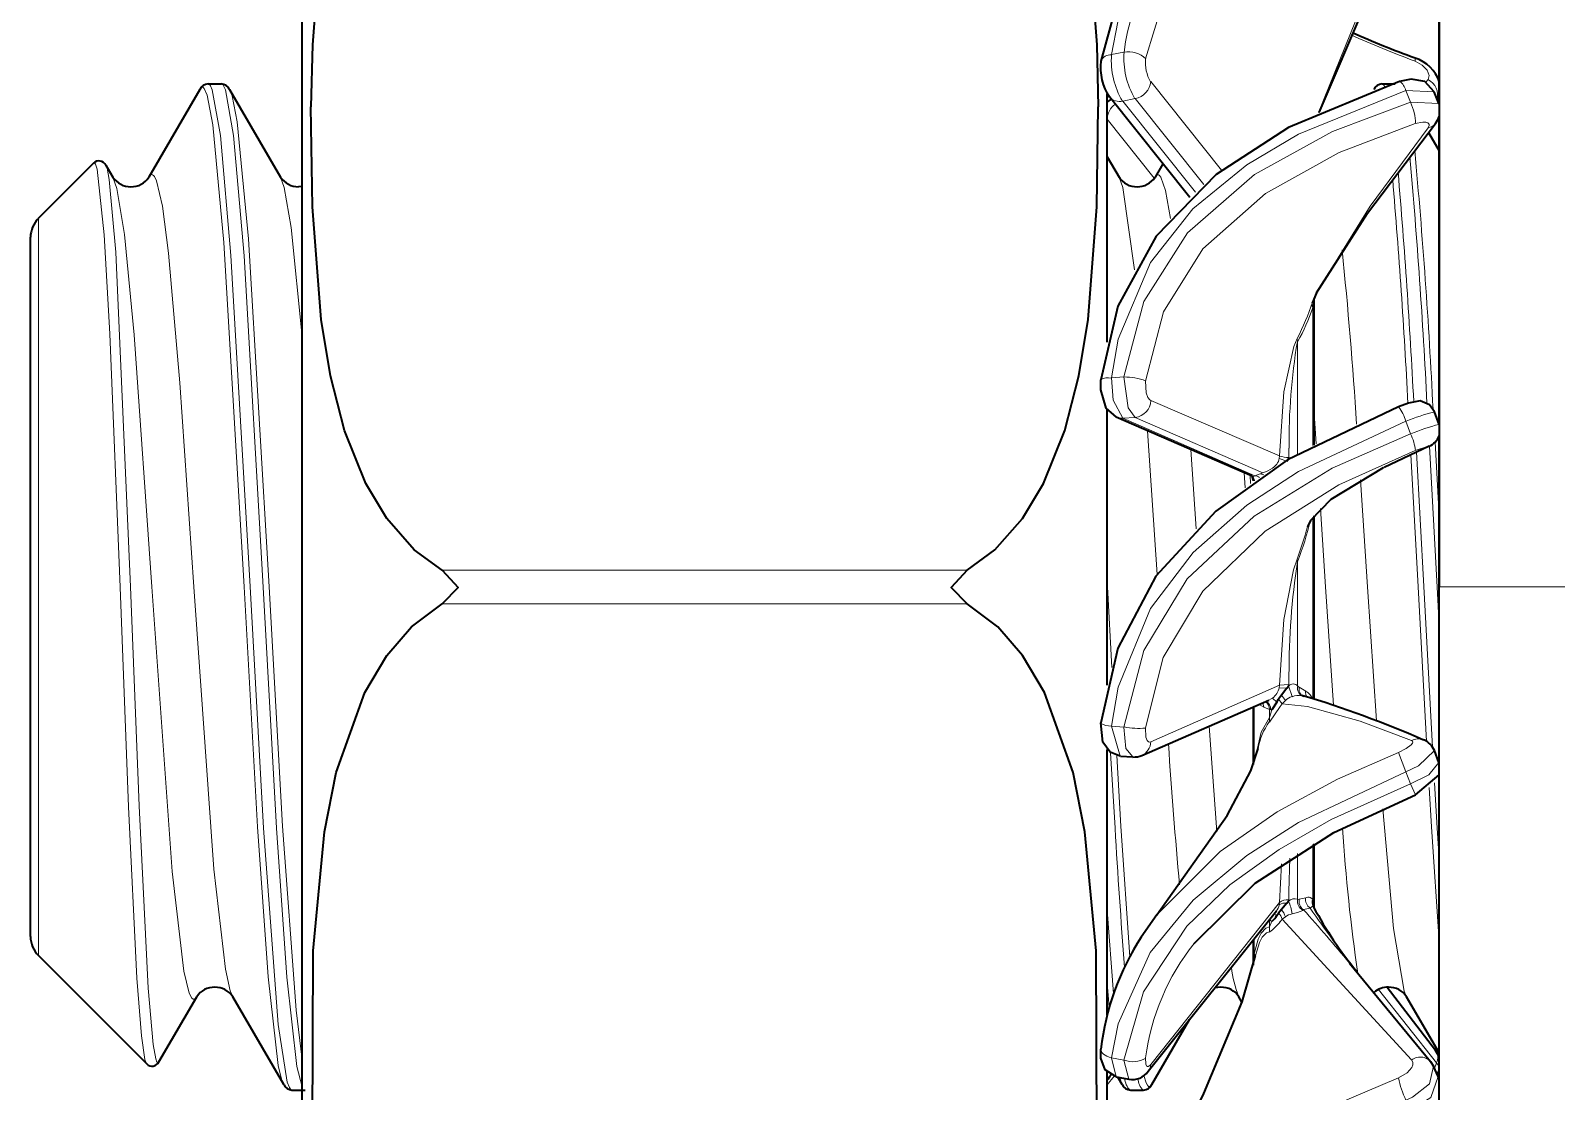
# Model space of a CAD drawing. Extents: x 291 to 828, y 188 to 662.
# Drawn here: x 664.259 to 668.809, y 292.576 to 295.74 of the extents above; entities that cross this region are included whole.
import ezdxf

# ---------------------------------------------------------------- set-up
doc = ezdxf.new("R2010")
doc.units = 0

msp = doc.modelspace()

# ---------------------------------------------------------------- linework, layer by layer
at = {"color": 7, "lineweight": 35}
msp.add_line((668.4588, 359.8408), (668.4588, 294.0808), dxfattribs=at)
at = {"color": 7, "lineweight": 35, "ltscale": 0.030886}
msp.add_line((665.0689, 295.4208), (665.0689, 296.6562), dxfattribs=at)
at = {"color": 7, "lineweight": 35, "ltscale": 0.016848}
msp.add_line((668.4588, 295.589), (668.4588, 296.2629), dxfattribs=at)
at = {"color": 7, "lineweight": 13, "ltscale": 0.000955382}
msp.add_line((667.4818, 295.668), (667.5192, 295.6758), dxfattribs=at)
at = {"color": 7, "lineweight": 35, "ltscale": 0.002295}
msp.add_line((668.4588, 295.589), (668.4588, 295.6808), dxfattribs=at)
msp.add_line((668.4588, 295.589), (668.4588, 295.6808), dxfattribs=at)
at = {"color": 7, "lineweight": 35, "ltscale": 0.004017}
msp.add_line((668.4588, 295.5201), (668.4588, 295.6808), dxfattribs=at)
msp.add_line((668.4588, 295.5201), (668.4588, 295.6808), dxfattribs=at)
at = {"color": 7, "lineweight": 13, "ltscale": 0.000248424}
msp.add_line((668.3878, 295.6483), (668.3871, 295.6583), dxfattribs=at)
at = {"color": 7, "lineweight": 35, "ltscale": 0.000984192}
for p, q in [((664.7884, 295.5808), (664.8278, 295.5808)), ((668.2884, 295.5808), (668.3278, 295.5808)), ((665.0384, 292.5808), (665.0778, 292.5808)), ((667.5384, 292.5808), (667.5778, 292.5808))]:
    msp.add_line(p, q, dxfattribs=at)
at = {"color": 7, "lineweight": 13, "ltscale": 0.008459}
msp.add_line((667.599, 295.5876), (667.8104, 295.3235), dxfattribs=at)
at = {"color": 7, "lineweight": 13, "ltscale": 0.00027101}
msp.add_line((668.4257, 295.5942), (668.4191, 295.5856), dxfattribs=at)
at = {"color": 7, "lineweight": 35, "ltscale": 0.007571}
for p, q in [((664.7637, 295.5645), (664.6117, 295.3025)), ((665.0137, 292.5972), (664.8617, 292.8591))]:
    msp.add_line(p, q, dxfattribs=at)
at = {"color": 7, "lineweight": 35, "ltscale": 0.007572}
msp.add_line((664.8524, 295.5645), (665.0045, 295.3025), dxfattribs=at)
at = {"color": 7, "lineweight": 35, "ltscale": 0.000398593}
msp.add_line((667.4811, 295.5357), (667.4683, 295.5263), dxfattribs=at)
at = {"color": 7, "lineweight": 35, "ltscale": 0.003294}
msp.add_line((667.4689, 295.4208), (667.4689, 295.5526), dxfattribs=at)
at = {"color": 7, "lineweight": 35, "ltscale": 0.009609}
msp.add_line((667.716, 295.2416), (667.4761, 295.5419), dxfattribs=at)
at = {"color": 7, "lineweight": 13, "ltscale": 0.000948626}
msp.add_line((667.5154, 295.5296), (667.5526, 295.5369), dxfattribs=at)
at = {"color": 7, "lineweight": 13, "ltscale": 0.008694}
msp.add_line((667.7324, 295.2579), (667.5154, 295.5296), dxfattribs=at)
at = {"color": 7, "lineweight": 13, "ltscale": 0.008201}
msp.add_line((667.5526, 295.5369), (667.7574, 295.2806), dxfattribs=at)
at = {"color": 7, "lineweight": 13, "ltscale": 0.000933072}
msp.add_line((668.374, 295.5262), (668.36, 295.5608), dxfattribs=at)
at = {"color": 7, "lineweight": 13, "ltscale": 0.002108}
msp.add_line((668.4442, 295.5572), (668.36, 295.5608), dxfattribs=at)
at = {"color": 7, "lineweight": 13, "ltscale": 0.0021}
msp.add_line((668.374, 295.5262), (668.4579, 295.5225), dxfattribs=at)
at = {"color": 7, "lineweight": 35, "ltscale": 0.000933081}
msp.add_line((668.4579, 295.5225), (668.4442, 295.5572), dxfattribs=at)
at = {"color": 7, "lineweight": 13, "ltscale": 0.000203476}
msp.add_line((668.4557, 295.54), (668.4514, 295.5331), dxfattribs=at)
at = {"color": 7, "lineweight": 35, "ltscale": 0.000699615}
for p, q in [((668.4588, 295.5201), (668.4588, 295.5481)), ((668.4588, 295.5201), (668.4588, 295.5481)), ((668.4588, 292.6135), (668.4588, 292.6415)), ((668.4588, 292.6135), (668.4588, 292.6415))]:
    msp.add_line(p, q, dxfattribs=at)
at = {"color": 7, "lineweight": 35, "ltscale": 0.000695038}
msp.add_line((668.4588, 295.5201), (668.4588, 295.5479), dxfattribs=at)
at = {"color": 7, "lineweight": 35, "ltscale": 0.002545}
msp.add_line((668.4588, 295.3812), (668.4588, 295.483), dxfattribs=at)
at = {"color": 7, "lineweight": 35, "ltscale": 0.002541}
msp.add_line((668.4588, 295.3811), (668.4588, 295.4828), dxfattribs=at)
msp.add_line((668.4588, 295.3811), (668.4588, 295.4828), dxfattribs=at)
msp.add_line((668.4588, 295.3811), (668.4588, 295.4828), dxfattribs=at)
at = {"color": 7, "lineweight": 35, "ltscale": 0.022942}
msp.add_line((668.4588, 294.5651), (668.4588, 295.4828), dxfattribs=at)
at = {"color": 7, "lineweight": 13, "ltscale": 0.005623}
msp.add_line((667.6095, 295.2996), (667.469, 295.4753), dxfattribs=at)
at = {"color": 7, "lineweight": 35, "ltscale": 0.001582}
msp.add_line((668.427, 295.4359), (668.4588, 295.3812), dxfattribs=at)
at = {"color": 7, "lineweight": 35, "ltscale": 0.097885}
msp.add_line((665.0689, 291.5054), (665.0689, 295.4208), dxfattribs=at)
at = {"color": 7, "lineweight": 35, "ltscale": 0.015252}
msp.add_line((667.4689, 294.8107), (667.4689, 295.4208), dxfattribs=at)
at = {"color": 7, "lineweight": 35, "ltscale": 0.005813}
msp.add_line((664.2822, 295.18), (664.4467, 295.3444), dxfattribs=at)
at = {"color": 7, "lineweight": 35, "ltscale": 0.001768}
msp.add_line((667.4689, 295.3637), (667.5045, 295.3025), dxfattribs=at)
at = {"color": 7, "lineweight": 35, "ltscale": 0.001168}
msp.add_line((667.6351, 295.3429), (667.6117, 295.3025), dxfattribs=at)
at = {"color": 7, "lineweight": 35, "ltscale": 0.001036}
msp.add_line((664.4836, 295.3384), (664.5045, 295.3026), dxfattribs=at)
at = {"color": 7, "lineweight": 35, "ltscale": 0.000272506}
msp.add_line((665.0689, 295.275), (665.058, 295.2741), dxfattribs=at)
at = {"color": 7, "lineweight": 13, "ltscale": 0.040654}
msp.add_line((664.2822, 293.5538), (664.2822, 295.18), dxfattribs=at)
at = {"color": 7, "lineweight": 35, "ltscale": 0.038561}
msp.add_line((664.2588, 293.581), (664.2588, 295.1234), dxfattribs=at)
at = {"color": 7, "lineweight": 35, "ltscale": 0.000834494}
msp.add_line((668.0933, 294.9576), (668.0801, 294.9269), dxfattribs=at)
at = {"color": 7, "lineweight": 13, "ltscale": 0.000285926}
msp.add_line((668.084, 294.9275), (668.0847, 294.9389), dxfattribs=at)
at = {"color": 7, "lineweight": 35, "ltscale": 0.010885}
msp.add_line((668.0848, 294.9392), (668.0848, 294.5038), dxfattribs=at)
at = {"color": 7, "lineweight": 13, "ltscale": 0.00035131}
msp.add_line((668.082, 294.9136), (668.084, 294.9275), dxfattribs=at)
at = {"color": 7, "lineweight": 13, "ltscale": 0.010281}
msp.add_line((668.082, 294.9136), (668.082, 294.5023), dxfattribs=at)
at = {"color": 7, "lineweight": 13, "ltscale": 0.000248096}
msp.add_line((668.0369, 294.8122), (668.0353, 294.822), dxfattribs=at)
at = {"color": 7, "lineweight": 13, "ltscale": 0.008352}
msp.add_line((668.0369, 294.8122), (668.0369, 294.4781), dxfattribs=at)
at = {"color": 7, "lineweight": 13, "ltscale": 0.00093847}
msp.add_line((667.4818, 294.7043), (667.5192, 294.7073), dxfattribs=at)
at = {"color": 7, "lineweight": 13, "ltscale": 0.010457}
msp.add_line((667.599, 294.6369), (667.9832, 294.4714), dxfattribs=at)
at = {"color": 7, "lineweight": 13, "ltscale": 0.002671}
msp.add_line((668.0848, 294.6143), (668.0923, 294.5078), dxfattribs=at)
at = {"color": 7, "lineweight": 35, "ltscale": 0.020536}
msp.add_line((667.4689, 293.7878), (667.4689, 294.6092), dxfattribs=at)
at = {"color": 7, "lineweight": 35, "ltscale": 0.011066}
msp.add_line((667.9013, 294.4107), (667.4954, 294.5874), dxfattribs=at)
at = {"color": 7, "lineweight": 13, "ltscale": 0.000932938}
msp.add_line((667.5154, 294.584), (667.5526, 294.5865), dxfattribs=at)
at = {"color": 7, "lineweight": 13, "ltscale": 0.01074}
msp.add_line((667.9093, 294.4125), (667.5154, 294.584), dxfattribs=at)
at = {"color": 7, "lineweight": 13, "ltscale": 0.010384}
msp.add_line((667.5526, 294.5865), (667.9335, 294.4208), dxfattribs=at)
at = {"color": 7, "lineweight": 13, "ltscale": 0.000999216}
msp.add_line((668.374, 294.5377), (668.36, 294.5752), dxfattribs=at)
at = {"color": 7, "lineweight": 35, "ltscale": 0.000999963}
msp.add_line((668.4588, 294.5652), (668.4451, 294.6027), dxfattribs=at)
at = {"color": 7, "lineweight": 13, "ltscale": 0.010731}
msp.add_line((667.5897, 294.5464), (667.6182, 294.1181), dxfattribs=at)
at = {"color": 7, "lineweight": 35, "ltscale": 0.0244}
msp.add_line((668.4588, 293.5558), (668.4588, 294.5318), dxfattribs=at)
at = {"color": 7, "lineweight": 13, "ltscale": 0.00592}
msp.add_line((667.7185, 294.4904), (667.7343, 294.2541), dxfattribs=at)
at = {"color": 7, "lineweight": 13, "ltscale": 0.000499763}
msp.add_line((668.0104, 294.4671), (668.0106, 294.4871), dxfattribs=at)
at = {"color": 7, "lineweight": 13, "ltscale": 0.000179317}
msp.add_line((668.0106, 294.4871), (668.0107, 294.4943), dxfattribs=at)
at = {"color": 7, "lineweight": 13, "ltscale": 0.003694}
msp.add_line((668.4257, 294.4992), (668.2921, 294.4359), dxfattribs=at)
at = {"color": 7, "lineweight": 35, "ltscale": 0.003698}
msp.add_line((668.429, 294.5005), (668.2952, 294.4374), dxfattribs=at)
at = {"color": 7, "lineweight": 13, "ltscale": 0.010052}
msp.add_line((668.4133, 294.0818), (668.3918, 294.4833), dxfattribs=at)
at = {"color": 7, "lineweight": 13, "ltscale": 0.010545}
msp.add_line((668.4528, 294.0799), (668.4301, 294.5011), dxfattribs=at)
at = {"color": 7, "lineweight": 13, "ltscale": 0.005536}
msp.add_line((668.4588, 294.2916), (668.4467, 294.5127), dxfattribs=at)
at = {"color": 7, "lineweight": 13, "ltscale": 0.000188316}
msp.add_line((667.9832, 294.4714), (667.9822, 294.4639), dxfattribs=at)
at = {"color": 7, "lineweight": 13, "ltscale": 0.000605574}
msp.add_line((668.0052, 294.4562), (667.9822, 294.4639), dxfattribs=at)
at = {"color": 7, "lineweight": 35, "ltscale": 0.000196538}
msp.add_line((668.0052, 294.4562), (668.0099, 294.4624), dxfattribs=at)
at = {"color": 7, "lineweight": 35, "ltscale": 0.000106812}
msp.add_line((668.0098, 294.4671), (668.0098, 294.4629), dxfattribs=at)
at = {"color": 7, "lineweight": 13, "ltscale": 0.000230999}
msp.add_line((668.0098, 294.4629), (668.0181, 294.4669), dxfattribs=at)
at = {"color": 7, "lineweight": 13, "ltscale": 0.009877}
msp.add_line((668.3961, 294.0808), (668.3747, 294.4753), dxfattribs=at)
at = {"color": 7, "lineweight": 13, "ltscale": 0.001108}
msp.add_line((667.8801, 294.3768), (667.8777, 294.421), dxfattribs=at)
at = {"color": 7, "lineweight": 13, "ltscale": 0.00060975}
msp.add_line((667.8969, 294.3889), (667.8956, 294.4132), dxfattribs=at)
at = {"color": 7, "lineweight": 35, "ltscale": 0.000292925}
msp.add_line((667.9048, 294.3997), (667.9013, 294.4108), dxfattribs=at)
at = {"color": 7, "lineweight": 35, "ltscale": 5.56946e-05}
msp.add_line((667.9048, 294.3997), (667.9048, 294.3974), dxfattribs=at)
at = {"color": 7, "lineweight": 13, "ltscale": 4.58018e-05}
msp.add_line((667.9048, 294.3997), (667.9049, 294.3978), dxfattribs=at)
at = {"color": 7, "lineweight": 13, "ltscale": 0.000433084}
msp.add_line((667.9255, 294.4186), (667.9093, 294.4125), dxfattribs=at)
at = {"color": 7, "lineweight": 13, "ltscale": 0.00020583}
msp.add_line((667.9255, 294.4186), (667.9335, 294.4208), dxfattribs=at)
at = {"color": 7, "lineweight": 13, "ltscale": 0.000267243}
msp.add_line((667.9358, 294.4156), (667.9255, 294.4186), dxfattribs=at)
at = {"color": 7, "lineweight": 13, "ltscale": 0.00801}
msp.add_line((668.2246, 294.4005), (668.2455, 294.0808), dxfattribs=at)
at = {"color": 7, "lineweight": 13, "ltscale": 0.005873}
msp.add_line((668.1053, 294.3152), (668.1205, 294.0808), dxfattribs=at)
at = {"color": 7, "lineweight": 13, "ltscale": 0.013543}
msp.add_line((668.082, 294.2894), (668.082, 293.7477), dxfattribs=at)
at = {"color": 7, "lineweight": 35, "ltscale": 0.013218}
msp.add_line((668.0848, 294.2929), (668.0848, 293.7642), dxfattribs=at)
at = {"color": 7, "lineweight": 13, "ltscale": 0.000191084}
msp.add_line((668.0369, 294.1562), (668.0353, 294.1637), dxfattribs=at)
at = {"color": 7, "lineweight": 13, "ltscale": 0.039133}
for p, q in [((665.4863, 294.1308), (667.0516, 294.1308)), ((665.4863, 294.0308), (667.0516, 294.0308))]:
    msp.add_line(p, q, dxfattribs=at)
at = {"color": 7, "lineweight": 13, "ltscale": 0.009286}
msp.add_line((668.0369, 294.1562), (668.0369, 293.7848), dxfattribs=at)
at = {"color": 7, "lineweight": 13, "ltscale": 0.016383}
msp.add_line((664.5259, 294.0798), (664.5511, 293.4249), dxfattribs=at)
at = {"color": 7, "lineweight": 13, "ltscale": 0.016337}
msp.add_line((664.5574, 294.0808), (664.5826, 293.4278), dxfattribs=at)
at = {"color": 7, "lineweight": 13, "ltscale": 0.017906}
msp.add_line((664.9359, 293.3657), (664.8961, 294.0808), dxfattribs=at)
at = {"color": 7, "lineweight": 13, "ltscale": 0.018029}
msp.add_line((664.9532, 293.3617), (664.9133, 294.0818), dxfattribs=at)
at = {"color": 7, "lineweight": 13, "ltscale": 0.017983}
msp.add_line((664.9528, 294.0799), (664.9926, 293.3617), dxfattribs=at)
at = {"color": 7, "lineweight": 13, "ltscale": 0.017865}
msp.add_line((664.9701, 294.0808), (665.0098, 293.3673), dxfattribs=at)
at = {"color": 7, "lineweight": 13, "ltscale": 0.000558543}
msp.add_line((667.4701, 294.0808), (667.4689, 294.1031), dxfattribs=at)
at = {"color": 7, "lineweight": 13, "ltscale": 0.006002}
msp.add_line((667.4701, 294.0808), (667.483, 293.8411), dxfattribs=at)
at = {"color": 7, "lineweight": 13, "ltscale": 0.00883}
msp.add_line((668.1205, 294.0808), (668.1437, 293.7284), dxfattribs=at)
at = {"color": 7, "lineweight": 13, "ltscale": 0.010007}
msp.add_line((668.2455, 294.0808), (668.2719, 293.6814), dxfattribs=at)
at = {"color": 7, "lineweight": 13, "ltscale": 0.011511}
msp.add_line((668.421, 293.621), (668.3961, 294.0808), dxfattribs=at)
at = {"color": 7, "lineweight": 13, "ltscale": 0.01197}
msp.add_line((668.4391, 293.6036), (668.4133, 294.0818), dxfattribs=at)
at = {"color": 7, "lineweight": 13, "ltscale": 0.002865}
msp.add_line((668.4528, 294.0799), (668.4589, 293.9655), dxfattribs=at)
at = {"color": 7, "lineweight": 13, "ltscale": 0.075}
msp.add_line((671.4588, 294.0808), (668.4588, 294.0808), dxfattribs=at)
at = {"color": 7, "lineweight": 35, "ltscale": 0.125}
msp.add_line((668.4588, 289.0808), (668.4588, 294.0808), dxfattribs=at)
at = {"color": 7, "lineweight": 13, "ltscale": 0.000505103}
msp.add_line((668.0104, 293.7901), (668.0106, 293.8103), dxfattribs=at)
at = {"color": 7, "lineweight": 13, "ltscale": 0.000180842}
msp.add_line((668.0106, 293.8103), (668.0107, 293.8176), dxfattribs=at)
at = {"color": 7, "lineweight": 13, "ltscale": 0.01049}
msp.add_line((667.599, 293.619), (667.9832, 293.7878), dxfattribs=at)
at = {"color": 7, "lineweight": 13, "ltscale": 0.000430747}
msp.add_line((667.962, 293.7497), (667.9468, 293.7416), dxfattribs=at)
at = {"color": 7, "lineweight": 13, "ltscale": 0.000449459}
msp.add_line((667.975, 293.7372), (667.962, 293.7497), dxfattribs=at)
at = {"color": 7, "lineweight": 35, "ltscale": 0.000377645}
msp.add_line((667.9886, 293.7581), (667.9799, 293.7458), dxfattribs=at)
at = {"color": 7, "lineweight": 13, "ltscale": 0.000192103}
msp.add_line((667.9832, 293.7878), (667.9822, 293.7802), dxfattribs=at)
at = {"color": 7, "lineweight": 13, "ltscale": 0.000574583}
msp.add_line((668.0052, 293.779), (667.9822, 293.7802), dxfattribs=at)
at = {"color": 7, "lineweight": 13, "ltscale": 0.000682943}
msp.add_line((668.0104, 293.7901), (667.9832, 293.7878), dxfattribs=at)
at = {"color": 7, "lineweight": 35, "ltscale": 0.000664628}
msp.add_line((668.0052, 293.779), (667.9886, 293.7581), dxfattribs=at)
at = {"color": 7, "lineweight": 13, "ltscale": 0.000487671}
msp.add_line((667.9886, 293.7581), (668.0004, 293.7426), dxfattribs=at)
at = {"color": 7, "lineweight": 35, "ltscale": 0.0002002}
msp.add_line((668.0052, 293.779), (668.0099, 293.7854), dxfattribs=at)
at = {"color": 7, "lineweight": 35, "ltscale": 0.000108337}
msp.add_line((668.0098, 293.7901), (668.0098, 293.7858), dxfattribs=at)
at = {"color": 7, "lineweight": 13, "ltscale": 0.000841533}
msp.add_line((668.0098, 293.7858), (668.0203, 293.7538), dxfattribs=at)
at = {"color": 7, "lineweight": 13, "ltscale": 0.000138395}
msp.add_line((668.0369, 293.7848), (668.0416, 293.7818), dxfattribs=at)
at = {"color": 7, "lineweight": 13, "ltscale": 0.000567209}
msp.add_line((668.0416, 293.7818), (668.061, 293.77), dxfattribs=at)
at = {"color": 7, "lineweight": 13, "ltscale": 0.00034338}
msp.add_line((668.082, 293.7477), (668.0748, 293.7593), dxfattribs=at)
at = {"color": 7, "lineweight": 35, "ltscale": 0.000431824}
msp.add_line((668.0848, 293.7642), (668.0848, 293.7469), dxfattribs=at)
at = {"color": 7, "lineweight": 35, "ltscale": 0.010312}
msp.add_line((667.5726, 293.5785), (667.9508, 293.7431), dxfattribs=at)
at = {"color": 7, "lineweight": 35, "ltscale": 0.004277}
msp.add_line((667.9048, 293.723), (667.9048, 293.5519), dxfattribs=at)
at = {"color": 7, "lineweight": 13, "ltscale": 0.004177}
msp.add_line((667.9077, 293.7243), (667.9077, 293.5572), dxfattribs=at)
at = {"color": 7, "lineweight": 13, "ltscale": 0.000408968}
msp.add_line((667.9365, 293.7219), (667.9227, 293.7306), dxfattribs=at)
at = {"color": 7, "lineweight": 13, "ltscale": 0.000348265}
msp.add_line((667.9365, 293.7219), (667.9333, 293.7355), dxfattribs=at)
at = {"color": 7, "lineweight": 13, "ltscale": 0.000431387}
msp.add_line((667.9527, 293.7159), (667.9365, 293.7219), dxfattribs=at)
at = {"color": 7, "lineweight": 13, "ltscale": 0.000605774}
msp.add_line((667.9527, 293.7159), (667.9527, 293.6917), dxfattribs=at)
at = {"color": 7, "lineweight": 13, "ltscale": 0.000103807}
msp.add_line((667.9527, 293.7159), (667.9567, 293.7149), dxfattribs=at)
at = {"color": 7, "lineweight": 13, "ltscale": 0.000611122}
msp.add_line((667.9527, 293.6917), (667.9605, 293.7148), dxfattribs=at)
at = {"color": 7, "lineweight": 13, "ltscale": 0.001405}
msp.add_line((667.9528, 293.678), (667.985, 293.724), dxfattribs=at)
at = {"color": 7, "lineweight": 13, "ltscale": 9.30817e-05}
msp.add_line((667.9604, 293.7149), (667.9567, 293.7149), dxfattribs=at)
at = {"color": 7, "lineweight": 35, "ltscale": 0.000664054}
msp.add_line((667.975, 293.7372), (667.9605, 293.7149), dxfattribs=at)
at = {"color": 7, "lineweight": 35, "ltscale": 0.000230434}
msp.add_line((667.9753, 293.7379), (667.9799, 293.7458), dxfattribs=at)
at = {"color": 7, "lineweight": 13, "ltscale": 0.000428261}
msp.add_line((667.9799, 293.7458), (667.9908, 293.7326), dxfattribs=at)
at = {"color": 7, "lineweight": 13, "ltscale": 0.000257942}
msp.add_line((667.985, 293.724), (667.9908, 293.7326), dxfattribs=at)
at = {"color": 7, "lineweight": 13, "ltscale": 0.000345878}
msp.add_line((667.9908, 293.7326), (668.0004, 293.7426), dxfattribs=at)
at = {"color": 7, "lineweight": 13, "ltscale": 0.000936759}
msp.add_line((667.4818, 293.6653), (667.5192, 293.6632), dxfattribs=at)
at = {"color": 7, "lineweight": 13, "ltscale": 0.002317}
msp.add_line((667.5082, 293.5764), (667.4818, 293.6653), dxfattribs=at)
at = {"color": 7, "lineweight": 13, "ltscale": 0.007884}
msp.add_line((667.7729, 293.6656), (667.7961, 293.3511), dxfattribs=at)
at = {"color": 7, "lineweight": 13, "ltscale": 0.000342563}
msp.add_line((667.9527, 293.6917), (667.9528, 293.678), dxfattribs=at)
at = {"color": 7, "lineweight": 35, "ltscale": 0.013569}
msp.add_line((664.2588, 293.0382), (664.2588, 293.581), dxfattribs=at)
at = {"color": 7, "lineweight": 35, "ltscale": 0.01981}
msp.add_line((667.4689, 292.8039), (667.4689, 293.5963), dxfattribs=at)
at = {"color": 7, "lineweight": 13, "ltscale": 0.005635}
msp.add_line((667.4794, 293.5867), (667.4926, 293.3617), dxfattribs=at)
at = {"color": 7, "lineweight": 13, "ltscale": 0.005282}
msp.add_line((667.4975, 293.5782), (667.5098, 293.3673), dxfattribs=at)
at = {"color": 7, "lineweight": 35, "ltscale": 0.000923804}
msp.add_line((667.5085, 293.5764), (667.5454, 293.5739), dxfattribs=at)
at = {"color": 7, "lineweight": 13, "ltscale": 0.001549}
msp.add_line((668.36, 293.5299), (668.3376, 293.5876), dxfattribs=at)
at = {"color": 7, "lineweight": 35, "ltscale": 0.000960116}
msp.add_line((668.4583, 293.5574), (668.4446, 293.5933), dxfattribs=at)
at = {"color": 7, "lineweight": 13, "ltscale": 0.014304}
msp.add_line((664.2822, 292.9817), (664.2822, 293.5538), dxfattribs=at)
at = {"color": 7, "lineweight": 13, "ltscale": 0.000960016}
msp.add_line((668.374, 293.4941), (668.36, 293.5299), dxfattribs=at)
at = {"color": 7, "lineweight": 13, "ltscale": 0.000900111}
msp.add_line((668.3882, 293.4611), (668.374, 293.4941), dxfattribs=at)
at = {"color": 7, "lineweight": 35, "ltscale": 0.00231}
msp.add_line((668.3882, 293.4611), (668.4589, 293.5207), dxfattribs=at)
at = {"color": 7, "lineweight": 13, "ltscale": 0.002933}
msp.add_line((668.4359, 293.3657), (668.4289, 293.4828), dxfattribs=at)
at = {"color": 7, "lineweight": 13, "ltscale": 0.003393}
msp.add_line((668.4532, 293.3617), (668.4452, 293.4972), dxfattribs=at)
at = {"color": 7, "lineweight": 35, "ltscale": 0.022667}
msp.add_line((668.4588, 292.6135), (668.4588, 293.5202), dxfattribs=at)
at = {"color": 7, "lineweight": 13, "ltscale": 0.00975}
msp.add_line((667.5364, 292.9782), (667.5098, 293.3673), dxfattribs=at)
at = {"color": 7, "lineweight": 13, "ltscale": 0.008567}
msp.add_line((668.4588, 293.0237), (668.4359, 293.3657), dxfattribs=at)
at = {"color": 7, "lineweight": 13, "ltscale": 0.002284}
msp.add_line((668.4588, 293.2705), (668.4532, 293.3617), dxfattribs=at)
at = {"color": 7, "lineweight": 13, "ltscale": 0.004079}
msp.add_line((668.082, 293.3134), (668.082, 293.1502), dxfattribs=at)
at = {"color": 7, "lineweight": 35, "ltscale": 0.003648}
msp.add_line((668.0848, 293.315), (668.0848, 293.1691), dxfattribs=at)
at = {"color": 7, "lineweight": 13, "ltscale": 0.002902}
msp.add_line((667.9832, 293.1396), (667.9893, 293.2555), dxfattribs=at)
at = {"color": 7, "lineweight": 13, "ltscale": 0.002486}
msp.add_line((668.0107, 293.1727), (668.014, 293.2721), dxfattribs=at)
at = {"color": 7, "lineweight": 13, "ltscale": 0.003419}
msp.add_line((668.0369, 293.2862), (668.0369, 293.1494), dxfattribs=at)
at = {"color": 7, "lineweight": 13, "ltscale": 0.000449413}
msp.add_line((668.0104, 293.1482), (668.0106, 293.1661), dxfattribs=at)
at = {"color": 7, "lineweight": 13, "ltscale": 0.000161772}
msp.add_line((668.0106, 293.1662), (668.0107, 293.1726), dxfattribs=at)
at = {"color": 7, "lineweight": 35, "ltscale": 0.001056}
msp.add_line((668.0848, 293.1691), (668.0848, 293.1269), dxfattribs=at)
at = {"color": 7, "lineweight": 13, "ltscale": 0.006227}
msp.add_line((667.4883, 292.8685), (667.4689, 293.1168), dxfattribs=at)
at = {"color": 7, "lineweight": 35, "ltscale": 0.015311}
msp.add_line((667.5917, 292.6368), (667.9737, 293.1154), dxfattribs=at)
at = {"color": 7, "lineweight": 13, "ltscale": 0.015423}
msp.add_line((667.599, 292.6569), (667.9832, 293.1396), dxfattribs=at)
at = {"color": 7, "lineweight": 35, "ltscale": 0.000345433}
msp.add_line((667.9886, 293.1189), (667.9799, 293.1082), dxfattribs=at)
at = {"color": 7, "lineweight": 13, "ltscale": 0.000172424}
msp.add_line((667.9832, 293.1396), (667.9822, 293.1328), dxfattribs=at)
at = {"color": 7, "lineweight": 35, "ltscale": 0.00063405}
msp.add_line((668.0052, 293.1381), (667.9886, 293.1189), dxfattribs=at)
at = {"color": 7, "lineweight": 35, "ltscale": 0.000188149}
msp.add_line((668.0052, 293.1381), (668.0099, 293.144), dxfattribs=at)
at = {"color": 7, "lineweight": 35, "ltscale": 9.61304e-05}
msp.add_line((668.0098, 293.1482), (668.0098, 293.1443), dxfattribs=at)
at = {"color": 7, "lineweight": 13, "ltscale": 0.000117525}
msp.add_line((668.0369, 293.1494), (668.0416, 293.1502), dxfattribs=at)
at = {"color": 7, "lineweight": 13, "ltscale": 0.000495416}
msp.add_line((668.0416, 293.1502), (668.061, 293.1542), dxfattribs=at)
at = {"color": 7, "lineweight": 13, "ltscale": 6.37408e-05}
msp.add_line((668.0524, 293.1169), (668.0543, 293.1186), dxfattribs=at)
at = {"color": 7, "lineweight": 13, "ltscale": 0.000516212}
msp.add_line((668.0543, 293.1186), (668.0745, 293.1231), dxfattribs=at)
at = {"color": 7, "lineweight": 13, "ltscale": 0.000201428}
msp.add_line((668.0745, 293.1231), (668.0806, 293.1283), dxfattribs=at)
at = {"color": 7, "lineweight": 13, "ltscale": 0.00021795}
msp.add_line((668.082, 293.1502), (668.0748, 293.155), dxfattribs=at)
at = {"color": 7, "lineweight": 13, "ltscale": 8.3534e-05}
msp.add_line((668.0839, 293.1278), (668.0806, 293.1283), dxfattribs=at)
at = {"color": 7, "lineweight": 13, "ltscale": 0.000565523}
msp.add_line((668.0847, 293.1277), (668.082, 293.1502), dxfattribs=at)
at = {"color": 7, "lineweight": 13, "ltscale": 4.82586e-05}
msp.add_line((668.0851, 293.1263), (668.0839, 293.1278), dxfattribs=at)
at = {"color": 7, "lineweight": 35, "ltscale": 4.94735e-05}
msp.add_line((668.0845, 293.1281), (668.0851, 293.1263), dxfattribs=at)
at = {"color": 7, "lineweight": 35, "ltscale": 0.002024}
msp.add_line((667.617, 293.1031), (667.5706, 293.0368), dxfattribs=at)
at = {"color": 7, "lineweight": 13, "ltscale": 0.000527191}
msp.add_line((667.9527, 293.0888), (667.9527, 293.0677), dxfattribs=at)
at = {"color": 7, "lineweight": 13, "ltscale": 0.000126806}
msp.add_line((667.9527, 293.0888), (667.9567, 293.0857), dxfattribs=at)
at = {"color": 7, "lineweight": 13, "ltscale": 0.000458699}
msp.add_line((667.9527, 293.0677), (667.9605, 293.0843), dxfattribs=at)
at = {"color": 7, "lineweight": 13, "ltscale": 0.000378421}
msp.add_line((667.9527, 293.0677), (667.9528, 293.0526), dxfattribs=at)
at = {"color": 7, "lineweight": 13, "ltscale": 9.89471e-05}
msp.add_line((667.9604, 293.0844), (667.9567, 293.0857), dxfattribs=at)
at = {"color": 7, "lineweight": 13, "ltscale": 0.000251614}
msp.add_line((667.975, 293.101), (667.9664, 293.1063), dxfattribs=at)
at = {"color": 7, "lineweight": 35, "ltscale": 0.000202133}
msp.add_line((667.9753, 293.1016), (667.9799, 293.1082), dxfattribs=at)
at = {"color": 7, "lineweight": 13, "ltscale": 0.000227821}
msp.add_line((667.985, 293.0828), (667.9908, 293.0899), dxfattribs=at)
at = {"color": 7, "lineweight": 13, "ltscale": 0.000305271}
msp.add_line((667.9908, 293.0899), (668.0004, 293.0975), dxfattribs=at)
at = {"color": 7, "lineweight": 13, "ltscale": 0.014236}
msp.add_line((667.9908, 293.0899), (668.3767, 292.6712), dxfattribs=at)
at = {"color": 7, "lineweight": 35, "ltscale": 0.001897}
msp.add_line((667.9048, 293.029), (667.9048, 292.9531), dxfattribs=at)
at = {"color": 7, "lineweight": 13, "ltscale": 0.001141}
msp.add_line((667.9077, 293.0325), (667.9077, 292.9869), dxfattribs=at)
at = {"color": 7, "lineweight": 35, "ltscale": 0.011418}
msp.add_line((664.2822, 292.9817), (664.6052, 292.6587), dxfattribs=at)
at = {"color": 7, "lineweight": 13, "ltscale": 0.000791551}
msp.add_line((667.9055, 292.9553), (667.9077, 292.9869), dxfattribs=at)
at = {"color": 7, "lineweight": 35, "ltscale": 0.009515}
msp.add_line((668.1915, 292.9595), (668.4333, 292.6656), dxfattribs=at)
at = {"color": 7, "lineweight": 13, "ltscale": 0.001773}
msp.add_line((667.4755, 292.8283), (667.4689, 292.8989), dxfattribs=at)
at = {"color": 7, "lineweight": 35, "ltscale": 0.00045123}
msp.add_line((667.808, 292.8875), (667.7902, 292.8851), dxfattribs=at)
at = {"color": 7, "lineweight": 35, "ltscale": 0.005923}
msp.add_line((668.3038, 292.8874), (668.4476, 292.6992), dxfattribs=at)
at = {"color": 7, "lineweight": 35, "ltscale": 0.005623}
msp.add_line((664.6415, 292.6646), (664.7545, 292.8591), dxfattribs=at)
at = {"color": 7, "lineweight": 35, "ltscale": 0.000463508}
msp.add_line((667.871, 292.843), (667.8617, 292.8591), dxfattribs=at)
at = {"color": 7, "lineweight": 13, "ltscale": 0.006982}
msp.add_line((668.4514, 292.6614), (668.2782, 292.8805), dxfattribs=at)
at = {"color": 7, "lineweight": 35, "ltscale": 0.004836}
msp.add_line((668.4588, 292.6918), (668.3617, 292.8591), dxfattribs=at)
at = {"color": 7, "lineweight": 35, "ltscale": 0.005601}
msp.add_line((667.6024, 292.5972), (667.7148, 292.791), dxfattribs=at)
at = {"color": 7, "lineweight": 13, "ltscale": 0.000951123}
msp.add_line((667.4818, 292.6764), (667.5192, 292.6695), dxfattribs=at)
at = {"color": 7, "lineweight": 13, "ltscale": 0.001444}
msp.add_line((667.4962, 292.6205), (667.4818, 292.6764), dxfattribs=at)
at = {"color": 7, "lineweight": 13, "ltscale": 0.001453}
msp.add_line((667.5192, 292.6695), (667.5335, 292.6132), dxfattribs=at)
at = {"color": 7, "lineweight": 35, "ltscale": 0.000414551}
msp.add_line((668.4333, 292.6656), (668.442, 292.6515), dxfattribs=at)
at = {"color": 7, "lineweight": 13, "ltscale": 0.000435368}
msp.add_line((668.4514, 292.6614), (668.4449, 292.6453), dxfattribs=at)
at = {"color": 7, "lineweight": 35, "ltscale": 0.000324249}
msp.add_line((668.4588, 292.6788), (668.4588, 292.6918), dxfattribs=at)
at = {"color": 7, "lineweight": 35, "ltscale": 0.001958}
msp.add_line((668.4588, 292.6135), (668.4588, 292.6918), dxfattribs=at)
at = {"color": 7, "lineweight": 35, "ltscale": 0.016496}
msp.add_line((667.4689, 291.9748), (667.4689, 292.6347), dxfattribs=at)
at = {"color": 7, "lineweight": 13, "ltscale": 0.000829531}
msp.add_line((667.4897, 292.6222), (667.469, 292.5962), dxfattribs=at)
at = {"color": 7, "lineweight": 35, "ltscale": 0.000235386}
msp.add_line((667.4761, 292.6197), (667.4706, 292.612), dxfattribs=at)
at = {"color": 7, "lineweight": 35, "ltscale": 0.000199698}
msp.add_line((667.4811, 292.6259), (667.4761, 292.6197), dxfattribs=at)
at = {"color": 7, "lineweight": 35, "ltscale": 0.000950123}
msp.add_line((667.4962, 292.6205), (667.5335, 292.6132), dxfattribs=at)
at = {"color": 7, "lineweight": 35, "ltscale": 0.0006488}
msp.add_line((667.5137, 292.5972), (667.5007, 292.6196), dxfattribs=at)
at = {"color": 7, "lineweight": 13, "ltscale": 0.000582029}
msp.add_line((667.5137, 292.5972), (667.5056, 292.619), dxfattribs=at)
at = {"color": 7, "lineweight": 35, "ltscale": 0.000822102}
msp.add_line((668.4557, 292.6216), (668.442, 292.6515), dxfattribs=at)
at = {"color": 7, "lineweight": 35, "ltscale": 0.000306869}
msp.add_line((668.4579, 292.6392), (668.4534, 292.6277), dxfattribs=at)
at = {"color": 7, "lineweight": 35, "ltscale": 0.000223597}
msp.add_line((668.4589, 292.6133), (668.4557, 292.6216), dxfattribs=at)
at = {"color": 7, "lineweight": 35, "ltscale": 0.000706482}
msp.add_line((668.4588, 292.6132), (668.4588, 292.6415), dxfattribs=at)
at = {"color": 7, "lineweight": 35}
for points in [[(665.4863, 296.7808), (665.4032, 296.7199), (665.3214, 296.6269), (665.2585, 296.5222), (665.1949, 296.3641), (665.1528, 296.2009), (665.1254, 296.0332), (665.0994, 295.6976), (665.0951, 295.512)], [(667.0516, 296.7808), (667.1346, 296.7199), (667.2165, 296.6269), (667.2794, 296.5222), (667.343, 296.3641), (667.385, 296.2009), (667.4124, 296.0332), (667.4385, 295.6976), (667.4427, 295.512)], [(668.345, 296.3819), (668.014, 296.282), (667.7983, 296.1721), (667.618, 296.0206), (667.5024, 295.8418), (667.4504, 295.6483)], [(668.1016, 295.496), (668.2436, 295.8277), (668.4526, 296.2473)], [(668.3404, 295.5878), (668.0093, 295.4506), (667.7941, 295.3106), (667.6152, 295.1268), (667.5013, 294.9185), (667.4503, 294.6986)], [(668.4442, 295.5572), (668.416, 295.5876), (668.376, 295.5948), (668.3406, 295.5879)], [(665.4863, 294.1308), (665.4032, 294.1917), (665.3214, 294.2847), (665.2585, 294.3894), (665.1949, 294.5475), (665.1528, 294.7107), (665.1254, 294.8784), (665.0994, 295.2141), (665.0951, 295.512)], [(667.0516, 294.1308), (667.1346, 294.1917), (667.2165, 294.2847), (667.2794, 294.3894), (667.343, 294.5475), (667.385, 294.7107), (667.4124, 294.8784), (667.4385, 295.2141), (667.4427, 295.512)], [(668.0933, 294.9576), (668.2455, 295.1952), (668.4476, 295.4625)], [(667.4971, 294.5867), (667.4658, 294.6139), (667.4498, 294.669), (667.4503, 294.6986)], [(668.3378, 294.618), (668.0072, 294.4603), (667.7927, 294.3073), (667.6145, 294.1131), (667.5012, 293.8983), (667.4503, 293.6758)], [(668.4451, 294.6027), (668.4301, 294.624), (668.4027, 294.6354), (668.3674, 294.6288), (668.3378, 294.618)], [(668.2921, 294.4359), (668.1357, 294.3417), (668.0749, 294.2787), (668.0661, 294.2598)], [(665.4863, 294.1308), (665.5335, 294.0791), (665.4863, 294.0308)], [(667.0516, 294.1308), (667.0043, 294.0791), (667.0516, 294.0308)], [(665.4863, 291.3808), (665.4032, 291.4417), (665.3214, 291.5347), (665.2585, 291.6394), (665.1949, 291.7975), (665.1528, 291.9607), (665.1254, 292.1284), (665.0994, 292.4641), (665.1014, 292.9959), (665.135, 293.351), (665.1703, 293.5279), (665.2554, 293.7661), (665.3212, 293.8768), (665.3948, 293.962), (665.4863, 294.0308)], [(667.0516, 291.3808), (667.1346, 291.4417), (667.2165, 291.5347), (667.2794, 291.6394), (667.343, 291.7975), (667.385, 291.9607), (667.4124, 292.1284), (667.4385, 292.4641), (667.4364, 292.9959), (667.4028, 293.351), (667.3675, 293.5279), (667.2824, 293.7661), (667.2166, 293.8768), (667.1431, 293.962), (667.0516, 294.0308)], [(667.5082, 293.5764), (667.4778, 293.588), (667.456, 293.6182), (667.4503, 293.6758)], [(667.617, 293.1031), (667.8268, 293.3995), (667.897, 293.5326), (667.9191, 293.5993)], [(667.728, 293.0177), (667.9103, 293.198), (668.1446, 293.3483), (668.3882, 293.4611)], [(667.5013, 292.0522), (667.757, 292.57), (667.8713, 292.8439), (667.9116, 292.9819)], [(667.4962, 292.6205), (667.4633, 292.6409), (667.45, 292.6756), (667.4503, 292.7031)]]:
    msp.add_lwpolyline(points, dxfattribs=at)
at = {"color": 7, "lineweight": 13}
for points in [[(668.36, 296.368), (668.0396, 296.2737), (667.8845, 296.2024), (667.7242, 296.096), (667.5965, 295.9619), (667.5013, 295.766), (667.4818, 295.668)], [(667.5837, 295.6552), (667.6367, 295.8318), (667.7546, 295.9879), (667.9078, 296.1), (668.0862, 296.1837), (668.3878, 296.2711)], [(668.4257, 296.2351), (668.2578, 295.8887), (668.0995, 295.4951)], [(668.3878, 295.6483), (668.4088, 295.6369), (668.4236, 295.6216), (668.4293, 295.6057), (668.4257, 295.5942)], [(664.8961, 294.0808), (664.8355, 295.1076), (664.8021, 295.4585), (664.7852, 295.5471), (664.7766, 295.5671), (664.7737, 295.5699), (664.7723, 295.5706), (664.7701, 295.5707), (664.768, 295.5697), (664.7637, 295.5645)], [(664.9133, 294.0818), (664.8561, 295.069), (664.8248, 295.4268), (664.8007, 295.5629), (664.7952, 295.5753), (664.7925, 295.5788), (664.7897, 295.5806), (664.7884, 295.5808)], [(664.9528, 294.0799), (664.8956, 295.0682), (664.8641, 295.4265), (664.8401, 295.5628), (664.8346, 295.5753), (664.8318, 295.5788), (664.8291, 295.5806), (664.8278, 295.5808)], [(664.9701, 294.0808), (664.9088, 295.119), (664.8748, 295.468), (664.86, 295.5448), (664.8524, 295.5645)], [(668.36, 295.5608), (668.0394, 295.4309), (667.8854, 295.3399), (667.7248, 295.2078), (667.5978, 295.0483), (667.502, 294.8195), (667.4818, 294.7043)], [(667.5192, 294.7073), (667.578, 294.9315), (667.7086, 295.1368), (667.9087, 295.311), (668.1407, 295.4384), (668.374, 295.5262)], [(667.5837, 294.6949), (667.6367, 294.9008), (667.7546, 295.0894), (667.941, 295.254), (668.1605, 295.376), (668.3878, 295.4625)], [(668.4257, 295.4497), (668.253, 295.2161), (668.0933, 294.9576)], [(668.3878, 295.4625), (668.4102, 295.4669), (668.4191, 295.4666), (668.4255, 295.4644), (668.4276, 295.4627), (668.4292, 295.4595), (668.4291, 295.4565), (668.4257, 295.4497)], [(664.4467, 295.3444), (664.4479, 295.3453), (664.4491, 295.3454), (664.4503, 295.3448), (664.4526, 295.3415), (664.4575, 295.3263), (664.4783, 295.1304), (664.495, 294.836), (664.5259, 294.0798)], [(664.4836, 295.3384), (664.487, 295.3298), (664.4937, 295.2961), (664.5129, 295.0794), (664.5574, 294.0808)], [(664.5045, 295.3026), (664.5163, 295.2687), (664.5389, 295.1322), (664.5682, 294.8324), (664.6205, 294.0808)], [(664.6117, 295.3025), (664.6157, 295.3079), (664.6177, 295.3094), (664.6207, 295.3102), (664.6223, 295.3099), (664.6253, 295.308), (664.6283, 295.3044), (664.6343, 295.2919), (664.6519, 295.2162), (664.6705, 295.0757), (664.7043, 294.6892), (664.7455, 294.0808)], [(665.0045, 295.3025), (665.0154, 295.2722), (665.0364, 295.1522), (665.0687, 294.827)], [(667.5045, 295.3025), (667.5155, 295.2718), (667.5507, 295.0263)], [(667.6117, 295.3025), (667.6163, 295.3084), (667.6187, 295.3098), (667.6221, 295.3099), (667.6245, 295.3087), (667.629, 295.3032), (667.6428, 295.2627), (667.6575, 295.1797)], [(667.9832, 294.4714), (667.9962, 294.6624), (668.0252, 294.7974), (668.0353, 294.822)], [(667.5154, 294.584), (667.4866, 294.6373), (667.4818, 294.7043)], [(667.5192, 294.7073), (667.5314, 294.6147), (667.5526, 294.5865)], [(667.5837, 294.6949), (667.5857, 294.6595), (667.5908, 294.6457), (667.5961, 294.6388), (667.599, 294.6369)], [(668.36, 294.5752), (668.0392, 294.4254), (667.8858, 294.3252), (667.7252, 294.1836), (667.598, 294.0165), (667.502, 293.7817), (667.4818, 293.6653)], [(667.5192, 293.6632), (667.5779, 293.891), (667.7079, 294.1047), (667.9078, 294.292), (668.14, 294.4346), (668.374, 294.5377)], [(667.5837, 293.6606), (667.6365, 293.8705), (667.754, 294.0686), (667.9399, 294.2473), (668.1599, 294.3853), (668.3878, 294.4873)], [(668.3878, 294.4873), (668.4238, 294.5), (668.4279, 294.5011), (668.4289, 294.5013), (668.4257, 294.4992)], [(667.9832, 293.7878), (667.9962, 293.9837), (668.0251, 294.1315), (668.0353, 294.1637)], [(664.6205, 294.0808), (664.6812, 293.232), (664.7161, 292.935), (664.7319, 292.8694), (664.7401, 292.8544), (664.7442, 292.8517), (664.7483, 292.8522), (664.7524, 292.856), (664.7545, 292.8591)], [(664.7455, 294.0808), (664.8055, 293.2393), (664.84, 292.9412), (664.8543, 292.877), (664.8617, 292.8591)], [(667.9908, 293.7326), (668.066, 293.7247), (668.223, 293.6802), (668.3767, 293.6231)], [(667.5192, 293.6632), (667.5249, 293.5989), (667.5454, 293.5739)], [(667.5837, 293.6606), (667.5847, 293.6328), (667.5885, 293.6233), (667.5928, 293.6191), (667.5952, 293.6184), (667.599, 293.619)], [(667.9527, 293.6917), (667.9284, 293.6482), (667.9077, 293.5572)], [(668.3767, 293.6231), (668.3797, 293.6211), (668.3806, 293.6182), (668.3795, 293.6146), (668.3755, 293.6096), (668.3606, 293.5988), (668.3376, 293.5876)], [(668.3376, 293.5876), (668.1555, 293.5076), (667.976, 293.4106), (667.8056, 293.2923), (667.617, 293.1031)], [(668.4446, 293.5933), (668.3976, 293.5471), (668.36, 293.5299)], [(668.36, 293.5299), (668.0394, 293.3784), (667.8854, 293.2805), (667.7252, 293.1466), (667.597, 292.9907), (667.5014, 292.7779), (667.4818, 292.6764)], [(668.374, 293.4941), (668.428, 293.521), (668.4583, 293.5574)], [(667.5192, 292.6695), (667.5776, 292.8731), (667.7068, 293.069), (667.8351, 293.1922), (667.9817, 293.2981), (668.1371, 293.3871), (668.374, 293.4941)], [(664.5511, 293.4249), (664.576, 292.9147), (664.5894, 292.7428), (664.5999, 292.6719), (664.6034, 292.6613), (664.6052, 292.6587)], [(664.5826, 293.4278), (664.6097, 292.8843), (664.6243, 292.7167), (664.632, 292.6737), (664.6357, 292.6639), (664.637, 292.6625), (664.6387, 292.6619), (664.6396, 292.6623), (664.6415, 292.6646)], [(668.2908, 293.4197), (668.3232, 293.0626), (668.3547, 292.8758), (668.3617, 292.8591)], [(665.0137, 292.5972), (665.0084, 292.6097), (664.9977, 292.6542), (664.9673, 292.918), (664.9359, 293.3657)], [(665.0384, 292.5808), (665.0368, 292.5811), (665.0337, 292.5834), (665.0306, 292.588), (665.0244, 292.6039), (664.9973, 292.7762), (664.9532, 293.3617)], [(665.0689, 292.59), (665.0532, 292.6512), (665.0234, 292.9174), (664.9926, 293.3617)], [(665.0689, 292.6706), (665.0505, 292.8187), (665.0098, 293.3673)], [(667.9527, 293.0677), (667.9423, 293.063), (667.9284, 293.0483), (667.9195, 293.0303), (667.9077, 292.9869)], [(667.9528, 293.0526), (667.944, 293.0492), (667.9316, 293.037), (667.9232, 293.0211), (667.9116, 292.9819)], [(667.5837, 292.6769), (667.5839, 292.658), (667.5865, 292.6525), (667.5892, 292.6509), (667.5914, 292.651), (667.5963, 292.6539), (667.599, 292.6569)], [(668.3767, 292.6712), (668.3802, 292.664), (668.3802, 292.6557), (668.3771, 292.6476), (668.3636, 292.6318), (668.3376, 292.6169)], [(668.3376, 292.6169), (668.0034, 292.4747), (667.8417, 292.3849), (667.7086, 292.2917), (667.5955, 292.1866), (667.5013, 292.0522)], [(667.6024, 292.5972), (667.5988, 292.5925), (667.597, 292.5913), (667.5944, 292.5909), (667.5925, 292.5916), (667.589, 292.5953), (667.5854, 292.6019), (667.5782, 292.624)], [(668.442, 292.6515), (668.4302, 292.5995), (668.3792, 292.5593), (668.36, 292.551)], [(668.374, 292.5212), (668.4344, 292.5588), (668.4557, 292.6216)]]:
    msp.add_lwpolyline(points, dxfattribs=at)
for centre, radius, start, end in [((669.5115, 298.6674), 3.2214, 245.9023, 249.5842), ((667.4788, 295.6354), 0.032, 84.8025, 155.4569), ((667.7225, 295.6512), 0.2411, 176.0004, 210.4132), ((667.7596, 295.6582), 0.2409, 175.8165, 210.3715), ((667.5317, 295.5994), 0.077, 47.074, 99.2971), ((667.6905, 295.6432), 0.1074, 173.5963, 211.2882), ((667.5413, 295.5944), 0.0584, 281.1794, 353.3952), ((668.285, 295.5696), 0.0118, 15.9756, 73.3133), ((668.3159, 295.5524), 0.044, 10.7881, 55.1036), ((668.4035, 295.5479), 0.0508, 342.8484, 64.4221), ((667.5053, 295.5675), 0.039, 221.1853, 284.8743), ((668.2381, 295.4613), 0.1502, 0.4423, 25.5263), ((667.5231, 295.4744), 0.0543, 122.8224, 179.0536), ((668.4202, 295.4844), 0.0351, 278.8699, 321.2908), ((649.8615, 293.7058), 18.584, 2.84568, 5.11676), ((651.1605, 293.7755), 17.3003, 2.76783, 5.32828), ((647.3342, 293.5295), 21.0604, 2.99077, 4.8116), ((647.735, 293.5706), 20.6755, 2.94732, 4.84646), ((654.5923, 293.6908), 13.6487, 3.6777, 5.86764), ((668.1072, 294.9326), 0.0238, 156.7933, 192.5808), ((667.4363, 295.1376), 0.6772, 332.2159, 342.1254), ((667.5262, 295.0984), 0.5856, 330.7334, 341.6063), ((668.1005, 294.9228), 0.0207, 160.7559, 206.564), ((669.8572, 294.51), 1.8459, 170.5745, 180.4854), ((667.471, 294.66), 0.0446, 76.38, 118.2837), ((667.5205, 294.5291), 0.1779, 69.1551, 90.4238), ((667.5468, 294.6381), 0.0522, 276.5199, 358.6686), ((668.241, 294.5444), 0.1221, 14.4853, 37.2561), ((667.5123, 294.6265), 0.0426, 249.1648, 274.1164), ((668.5961, 294.0128), 0.6094, 104.3567, 112.774), ((668.2372, 294.4694), 0.1523, 6.7653, 26.5326), ((668.6088, 293.9784), 0.6061, 104.341, 112.7758), ((667.8959, 294.533), 0.1183, 288.5176, 303.9673), ((667.9365, 294.4744), 0.047, 302.8546, 347.1225), ((668.008, 294.5466), 0.0794, 251.7063, 271.7218), ((667.8853, 294.3944), 0.023, 5.9598, 57.1497), ((667.9039, 294.4177), 0.00742, 249.4213, 316.9449), ((667.9069, 294.3852), 0.0275, 53.1417, 84.8296), ((666.9022, 294.5787), 1.2068, 339.8855, 344.6768), ((666.8934, 294.5826), 1.2205, 339.55, 345.6642), ((670.2451, 293.8211), 2.2339, 171.3712, 180.0889), ((667.9324, 293.7915), 0.0512, 305.2936, 347.2327), ((668.0385, 293.6983), 0.0584, 108.1637, 130.7214), ((668.0234, 293.7739), 0.0176, 38.8273, 138.9426), ((668.0401, 293.7077), 0.05, 78.3503, 113.2737), ((668.0631, 293.7794), 0.0265, 168.4533, 246.1313), ((668.0662, 293.7758), 0.0252, 166.3187, 241.733), ((668.0907, 293.7656), 0.0301, 171.5047, 206.0503), ((668.0451, 293.7354), 0.038, 38.8249, 65.4327), ((667.9249, 293.7165), 0.0278, 358.7581, 53.9238), ((667.9304, 293.7169), 0.0261, 355.5617, 61.192), ((667.4808, 293.7226), 0.0566, 236.9466, 270.9649), ((667.5624, 293.8771), 0.2179, 258.5845, 275.6157), ((668.097, 293.5716), 0.1796, 143.5776, 171.1468), ((667.5535, 293.6196), 0.0454, 294.8311, 359.3358), ((686.2914, 294.8661), 18.6818, 183.84648, 185.13915), ((668.397, 293.5839), 0.0441, 69.3532, 117.3644), ((688.4542, 294.584), 20.9972, 183.33736, 184.47012), ((673.2715, 293.6805), 5.1105, 183.5742, 188.4606), ((667.9397, 293.1431), 0.0439, 318.7061, 346.317), ((667.9993, 293.1088), 0.0296, 78.6281, 125.4776), ((668.0067, 293.1102), 0.0379, 84.3648, 128.6081), ((667.9456, 293.0808), 0.0573, 16.9262, 41.532), ((667.8835, 293.0883), 0.1381, 7.4637, 23.9539), ((668.0285, 293.123), 0.028, 72.2617, 131.2794), ((668.0096, 293.1985), 0.0925, 276.5905, 297.6607), ((668.0686, 293.1444), 0.032, 171.0638, 239.5201), ((668.0724, 293.1441), 0.0313, 168.8762, 234.7761), ((664.1974, 289.6582), 5.1817, 39.5758, 41.898), ((668.0932, 293.1497), 0.0326, 172.1434, 234.8147), ((668.0693, 293.134), 0.0218, 75.2463, 112.3683), ((671.8069, 295.7088), 4.5406, 214.7119, 217.6609), ((668.1074, 293.141), 0.027, 160.0082, 209.323), ((667.8893, 293.1485), 0.1157, 303.4671, 325.5331), ((667.9543, 293.0802), 0.0379, 14.901, 47.5372), ((668.0328, 293.05), 0.0575, 102.6155, 124.3647), ((668.2694, 292.5864), 0.6919, 141.4559, 172.4769), ((667.8906, 292.9771), 0.0196, 347.6431, 29.8691), ((668.1667, 292.9819), 0.3292, 186.1742, 201.9336), ((667.5458, 292.7385), 0.0733, 248.9348, 301.5983), ((667.5646, 292.658), 0.0344, 321.9466, 358.1802), ((668.4025, 292.6376), 0.0416, 31.1942, 127.5351), ((668.4165, 292.6772), 0.0382, 335.5964, 35.1466), ((668.4323, 292.6428), 0.0265, 357.0231, 44.0765), ((667.5041, 292.5985), 0.0351, 142.7869, 183.6582), ((667.57, 292.6162), 0.0482, 180.198, 228.2218), ((667.608, 292.6154), 0.0466, 180.3345, 228.7259), ((668.6124, 292.6746), 0.281, 191.8577, 206.0848)]:
    msp.add_arc(centre, radius, start, end, dxfattribs=at)
at = {"color": 7, "lineweight": 35}
for centre, radius, start, end in [((669.5485, 298.8011), 3.3506, 246.2587, 249.7163), ((667.6074, 295.6291), 0.158, 173.0053, 213.5852), ((668.3531, 295.5504), 0.1127, 18.6483, 72.4797), ((664.79, 295.5519), 0.0291, 93.2924, 154.5405), ((664.826, 295.5519), 0.0291, 25.4737, 86.7101), ((668.2898, 295.5522), 0.0287, 92.8741, 154.8975), ((668.3925, 295.5056), 0.07, 321.9856, 342.0588), ((664.4628, 295.328), 0.0231, 26.4786, 134.558), ((664.5571, 295.3374), 0.0632, 213.5038, 270.9187), ((664.5591, 295.3374), 0.0632, 269.0819, 326.4745), ((665.0571, 295.3374), 0.0632, 213.5258, 270.9167), ((667.5571, 295.3374), 0.0632, 213.5258, 270.9167), ((667.5591, 295.3374), 0.0632, 269.0819, 326.4745), ((664.3388, 295.1234), 0.08, 135.0045, 179.9955), ((668.4103, 294.5485), 0.0513, 291.2916, 340.937), ((667.1595, 290.7733), 3.1141, 66.2801, 73.388), ((668.3911, 293.5715), 0.0578, 22.0975, 68.1445), ((667.5488, 293.6347), 0.061, 267.2269, 292.957), ((669.1249, 293.6848), 1.1807, 208.2414, 219.4625), ((667.9268, 293.1275), 0.0549, 307.9932, 331.1872), ((664.3388, 293.0382), 0.08, 180.0045, 224.9955), ((668.2292, 292.6108), 0.7844, 147.1064, 173.2466), ((664.8071, 292.8242), 0.0632, 89.0833, 146.4742), ((664.8091, 292.8242), 0.0632, 33.5255, 90.9181), ((667.8091, 292.8242), 0.0632, 33.5255, 90.9181), ((668.3078, 292.8221), 0.0655, 89.7724, 131.161), ((668.3091, 292.8242), 0.0632, 33.5255, 90.9181), ((664.6212, 292.6748), 0.0227, 225.2793, 333.339), ((668.3925, 292.656), 0.07, 17.9318, 38.0149), ((667.5435, 292.6715), 0.0593, 260.3303, 324.2332), ((665.0398, 292.6094), 0.0287, 205.1025, 267.1259), ((667.5398, 292.6094), 0.0287, 205.1025, 267.1259), ((667.576, 292.6097), 0.0291, 273.2899, 334.5263)]:
    msp.add_arc(centre, radius, start, end, dxfattribs=at)
at = {"color": 7, "lineweight": 13}
for centre, major_axis, ratio, start_param, end_param in [((843.1111, 218.2734), (175.5463, -77.5677), 0.054559, 3.066673, 3.157789), ((667.5, 292.6972), (0.0497, -0.0058), 0.480765, 3.141516, 4.392595)]:
    msp.add_ellipse(centre, major_axis=major_axis, ratio=ratio, start_param=start_param, end_param=end_param, dxfattribs=at)

doc.saveas('drawing.dxf')
